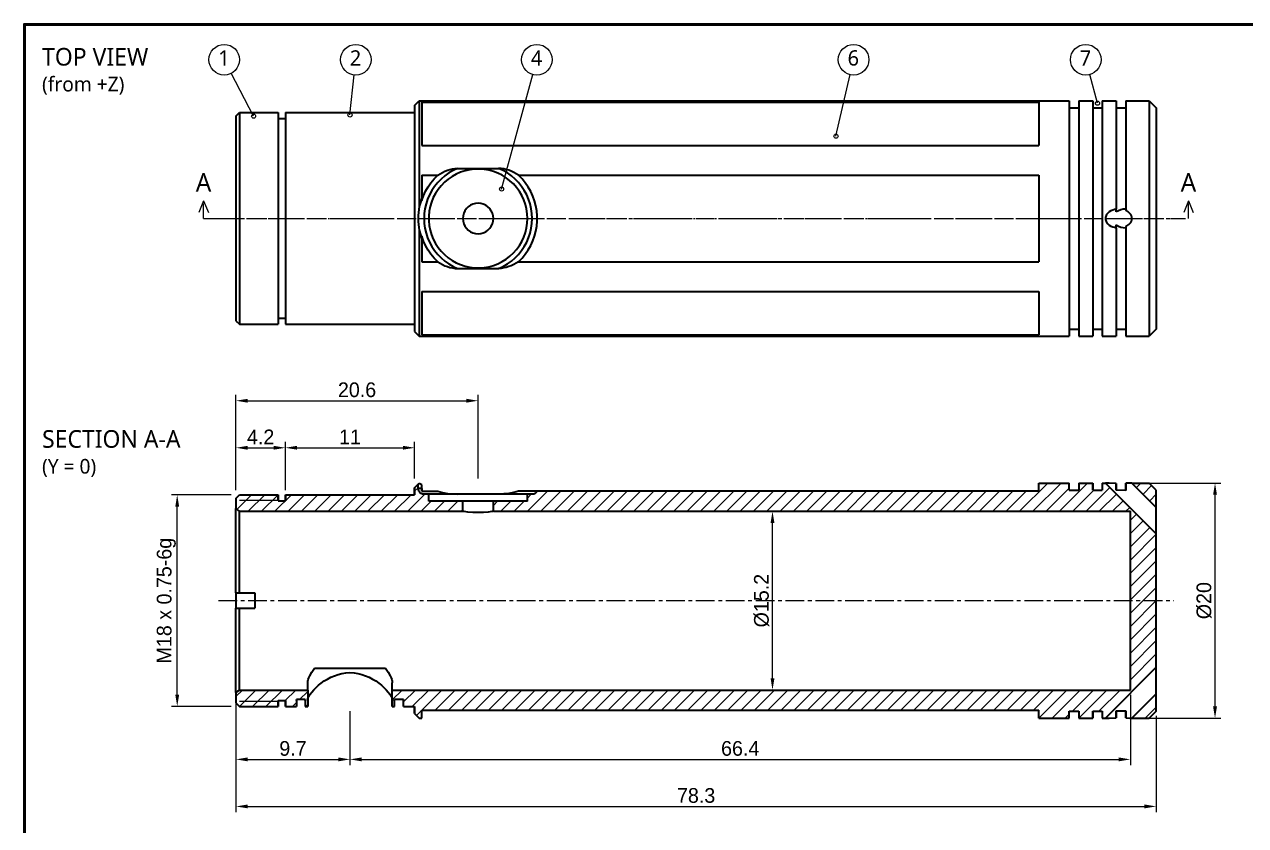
# Model space of a CAD drawing. Header units: millimetres. Extents: x 0 to 420, y 0 to 297.
# Drawn here: x 10 to 217.8, y 150.7 to 287 of the extents above; entities that cross this region are included whole.
import ezdxf

# ---------------------------------------------------------------- set-up
doc = ezdxf.new("R2010")
doc.units = ezdxf.units.MM
doc.linetypes.add('CENTER', pattern=[5.08, 3.175, -0.635, 0.635, -0.635])
doc.linetypes.add('DASHDOT', pattern=[3.556, 2.54, -0.508, 0, -0.508])
for name, color, linetype, lineweight in [('BORDER', 7, 'Continuous', 50), ('CENTER', 1, 'CENTER', 13), ('CUTLINE', 1, 'DASHDOT', 25), ('DIM', 5, 'Continuous', 13), ('HATCH', 8, 'Continuous', 9), ('TEXT', 7, 'Continuous', 18), ('VISIBLE', 7, 'Continuous', 35)]:
    doc.layers.add(name, color=color, linetype=linetype, lineweight=lineweight)
doc.styles.add('OpenSans', font='OpenSans-Regular.ttf')
doc.dimstyles.new('FK', dxfattribs={"dimtxt": 2.5, "dimasz": 2, "dimexe": 1, "dimexo": 0.8, "dimgap": 0.6, "dimtad": 1, "dimdec": 3, "dimlfac": 0.5, "dimdsep": 46, "dimcen": 2.5, "dimclrd": 5, "dimclre": 5, "dimclrt": 7, "dimazin": 3, "dimtfac": 1, "dimtmove": 0, "dimatfit": 3})

msp = doc.modelspace()

# ---------------------------------------------------------------- linework, layer by layer
at = {"layer": 'BORDER'}
msp.add_lwpolyline([(10, 10), (410, 10), (410, 287), (10, 287)], close=True, dxfattribs=at)
at = {"layer": 'CENTER'}
for p, q in [((43, 254), (205.6, 254)), ((43, 189), (205.6, 189))]:
    msp.add_line(p, q, dxfattribs=at)
at = {"layer": 'CUTLINE'}
for p, q in [((40.5, 257), (39.7, 255)), ((40.5, 254), (40.5, 257)), ((40.5, 257), (41.3, 255)), ((208.1, 257), (207.3, 255)), ((208.1, 254), (208.1, 257)), ((208.1, 257), (208.9, 255)), ((40.5, 254), (208.1, 254))]:
    msp.add_line(p, q, dxfattribs=at)
at = {"layer": 'DIM'}
for p, q in [((49, 271.4), (45.201, 278.694)), ((91.2, 259), (96.5159, 278.4916)), ((148.1, 268), (150.5154, 278.4666)), ((192.6, 273.6), (191.2784, 278.4901)), ((65.4, 271.6), (66.125, 278.4146))]:
    msp.add_line(p, q, dxfattribs=at)
for centre, radius in [((44, 281), 2.6), ((66.4, 281), 2.6), ((97.2, 281), 2.6), ((151.1, 281), 2.6), ((190.6, 281), 2.6), ((192.6, 273.6), 0.35), ((49, 271.4), 0.35), ((65.4, 271.6), 0.35), ((148.1, 268), 0.35), ((91.2, 259), 0.35)]:
    msp.add_circle(centre, radius, dxfattribs=at)
at = {"layer": 'HATCH'}
for p, q in [((76.4, 207.6138), (77, 208.2138)), ((179.3351, 204.2), (184.1351, 209)), ((181.5978, 204.2), (186.3978, 209)), ((183.8605, 204.2), (187.8, 208.1395)), ((186.1233, 204.2), (190.9233, 209)), ((190.6488, 204.2), (194.693, 208.2442)), ((199.2185, 208.2442), (199.9743, 209)), ((200.3499, 207.1129), (201.8185, 208.5815)), ((46.1619, 204.5286), (48.6333, 207)), ((46.6, 206.0799), (53.2, 206.0799)), ((48.096, 204.2), (50.896, 207)), ((50.3588, 204.2), (53.1588, 207)), ((52.6215, 204.2), (55.4215, 207)), ((54.8843, 204.2), (57.6843, 207)), ((57.147, 204.2), (59.947, 207)), ((59.4098, 204.2), (62.2098, 207)), ((61.6725, 204.2), (64.4725, 207)), ((63.9352, 204.2), (66.7352, 207)), ((66.198, 204.2), (68.998, 207)), ((68.4607, 204.2), (71.2607, 207)), ((70.7235, 204.2), (73.5235, 207)), ((72.9862, 204.2), (75.7862, 207)), ((75.2489, 204.2), (78.1489, 207.1)), ((77.5117, 204.2), (79.2117, 205.9)), ((79.7744, 204.2), (81.4744, 205.9)), ((82.0372, 204.2), (83.7372, 205.9)), ((89.8, 205.1746), (90.5254, 205.9)), ((91.0881, 204.2), (92.7881, 205.9)), ((93.3509, 204.2), (95.0509, 205.9)), ((95.6, 206.4491), (96.2509, 207.1)), ((95.6136, 204.2), (99.0136, 207.6)), ((97.8764, 204.2), (101.2764, 207.6)), ((100.1391, 204.2), (103.5391, 207.6)), ((102.4018, 204.2), (105.8018, 207.6)), ((104.6646, 204.2), (108.0646, 207.6)), ((106.9273, 204.2), (110.3273, 207.6)), ((109.1901, 204.2), (112.5901, 207.6)), ((111.4528, 204.2), (114.8528, 207.6)), ((113.7156, 204.2), (117.1156, 207.6)), ((115.9783, 204.2), (119.3783, 207.6)), ((118.241, 204.2), (121.641, 207.6)), ((120.5038, 204.2), (123.9038, 207.6)), ((122.7665, 204.2), (126.1665, 207.6)), ((125.0293, 204.2), (128.4293, 207.6)), ((127.292, 204.2), (130.692, 207.6)), ((129.5547, 204.2), (132.9547, 207.6)), ((131.8175, 204.2), (135.2175, 207.6)), ((134.0802, 204.2), (137.4802, 207.6)), ((136.343, 204.2), (139.743, 207.6)), ((138.6057, 204.2), (142.0057, 207.6)), ((140.8685, 204.2), (144.2685, 207.6)), ((143.1312, 204.2), (146.5312, 207.6)), ((145.3939, 204.2), (148.7939, 207.6)), ((147.6567, 204.2), (151.0567, 207.6)), ((149.9194, 204.2), (153.3194, 207.6)), ((152.1822, 204.2), (155.5822, 207.6)), ((154.4449, 204.2), (157.8449, 207.6)), ((156.7076, 204.2), (160.1076, 207.6)), ((158.9704, 204.2), (162.3704, 207.6)), ((161.2331, 204.2), (164.6331, 207.6)), ((163.4959, 204.2), (166.8959, 207.6)), ((165.7586, 204.2), (169.1586, 207.6)), ((168.0214, 204.2), (171.4214, 207.6)), ((170.2841, 204.2), (173.6841, 207.6)), ((172.5468, 204.2), (175.9468, 207.6)), ((174.8096, 204.2), (178.2096, 207.6)), ((177.0723, 204.2), (180.4723, 207.6)), ((188.386, 204.2), (191.986, 207.8)), ((192.9115, 204.2), (195.8244, 207.1129)), ((195.1743, 204.2), (196.9558, 205.9815)), ((201.4812, 205.9815), (202.6, 207.1003)), ((84.2999, 204.2), (84.6, 204.5001)), ((197.437, 204.2), (198.0871, 204.8501)), ((198.2, 202.7003), (199.2185, 203.7188)), ((198.2, 200.4375), (200.3499, 202.5874)), ((198.2, 198.1748), (201.4812, 201.456)), ((198.2, 195.912), (202.6, 200.312)), ((198.2, 193.6493), (202.6, 198.0493)), ((198.2, 191.3866), (202.6, 195.7866)), ((198.2, 189.1238), (202.6, 193.5238)), ((198.2, 186.8611), (202.6, 191.2611)), ((198.2, 184.5983), (202.6, 188.9983)), ((198.2, 182.3356), (202.6, 186.7356)), ((198.2, 180.0728), (202.6, 184.4728)), ((198.2, 177.8101), (202.6, 182.2101)), ((198.2, 175.5474), (202.6, 179.9474)), ((193.9154, 169), (202.6, 177.6846)), ((46, 172.6883), (47.1117, 173.8)), ((46.5872, 171.0128), (49.3744, 173.8)), ((48.8372, 171), (51.6372, 173.8)), ((51.0999, 171), (53.8999, 173.8)), ((54.3828, 172.0201), (56.1627, 173.8)), ((56.8254, 172.2), (58.2, 173.5746)), ((72.6, 172.1354), (74.2646, 173.8)), ((74.5, 171.7727), (76.5273, 173.8)), ((75.9901, 171), (78.7901, 173.8)), ((77.6528, 170.4), (81.0528, 173.8)), ((79.9156, 170.4), (83.3156, 173.8)), ((82.1783, 170.4), (85.5783, 173.8)), ((84.441, 170.4), (87.841, 173.8)), ((86.7038, 170.4), (90.1038, 173.8)), ((88.9665, 170.4), (92.3665, 173.8)), ((91.2293, 170.4), (94.6293, 173.8)), ((93.492, 170.4), (96.892, 173.8)), ((95.7547, 170.4), (99.1547, 173.8)), ((98.0175, 170.4), (101.4175, 173.8)), ((100.2802, 170.4), (103.6802, 173.8)), ((102.543, 170.4), (105.943, 173.8)), ((104.8057, 170.4), (108.2057, 173.8)), ((107.0685, 170.4), (110.4685, 173.8)), ((109.3312, 170.4), (112.7312, 173.8)), ((111.5939, 170.4), (114.9939, 173.8)), ((113.8567, 170.4), (117.2567, 173.8)), ((116.1194, 170.4), (119.5194, 173.8)), ((118.3822, 170.4), (121.7822, 173.8)), ((120.6449, 170.4), (124.0449, 173.8)), ((122.9076, 170.4), (126.3076, 173.8)), ((125.1704, 170.4), (128.5704, 173.8)), ((127.4331, 170.4), (130.8331, 173.8)), ((129.6959, 170.4), (133.0959, 173.8)), ((131.9586, 170.4), (135.3586, 173.8)), ((134.2214, 170.4), (137.6214, 173.8)), ((136.4841, 170.4), (139.8841, 173.8)), ((138.7468, 170.4), (142.1468, 173.8)), ((141.0096, 170.4), (144.4096, 173.8)), ((143.2723, 170.4), (146.6723, 173.8)), ((145.5351, 170.4), (148.9351, 173.8)), ((147.7978, 170.4), (151.1978, 173.8)), ((150.0605, 170.4), (153.4605, 173.8)), ((152.3233, 170.4), (155.7233, 173.8)), ((154.586, 170.4), (157.986, 173.8)), ((156.8488, 170.4), (160.2488, 173.8)), ((159.1115, 170.4), (162.5115, 173.8)), ((161.3743, 170.4), (164.7743, 173.8)), ((163.637, 170.4), (167.037, 173.8)), ((165.8997, 170.4), (169.2997, 173.8)), ((168.1625, 170.4), (171.5625, 173.8)), ((170.4252, 170.4), (173.8252, 173.8)), ((172.688, 170.4), (176.088, 173.8)), ((174.9507, 170.4), (178.3507, 173.8)), ((177.2134, 170.4), (180.6134, 173.8)), ((179.4762, 170.4), (182.8762, 173.8)), ((181.7389, 170.4), (185.1389, 173.8)), ((182.6017, 169), (187.4017, 173.8)), ((184.8644, 169), (189.6644, 173.8)), ((188.3272, 170.2), (191.9272, 173.8)), ((189.4, 169.0101), (194.1899, 173.8)), ((192.8526, 170.2), (196.4526, 173.8)), ((46.6, 171.9201), (53.2, 171.9201)), ((55.6254, 171), (56.3, 171.6746)), ((57.8881, 171), (58.2, 171.3119)), ((200.7036, 169), (202.6, 170.8964)), ((76.7264, 169.4736), (77.6, 170.3472)), ((187.1272, 169), (187.8, 169.6728)), ((191.6526, 169), (191.8, 169.1474))]:
    msp.add_line(p, q, dxfattribs=at)
at = {"layer": 'VISIBLE'}
for points in [[(76.4, 273.2), (77.2, 274)], [(76.4, 273.2), (76.4, 272.7186), (76.4, 271.2986), (76.4, 269.0112), (76.4, 265.971), (76.4, 262.3306), (76.4, 258.2724), (76.4, 254), (76.4, 249.7276), (76.4, 245.6694), (76.4, 242.029), (76.4, 238.9888), (76.4, 236.7014), (76.4, 235.2814), (76.4, 234.8)], [(77.2, 274), (77.2, 273.8898), (77.2, 273.5605), (77.2, 273.0158), (77.2, 272.2615), (77.2, 271.306), (77.2, 270.1599), (77.2, 268.8358), (77.2, 267.3482), (77.2, 265.7135), (77.2, 263.9498), (77.2, 262.0765), (77.2, 260.1143), (77.2, 258.0846), (77.2, 256.01)], [(77.2, 274), (187.8, 274)], [(77.6, 273.7837), (77.6, 273.5974), (77.6, 273.3545), (77.6, 273.0557), (77.6, 272.7017), (77.6, 272.2938), (77.6, 271.8329), (77.6, 271.3205), (77.6, 270.758), (77.6, 270.1471), (77.6, 269.4896), (77.6, 268.7872), (77.6, 268.0421), (77.6, 267.2565), (77.6, 266.4325)], [(77.6, 273.7837), (182.6, 273.7837)], [(182.6, 273.7837), (182.6, 273.5974), (182.6, 273.3545), (182.6, 273.0557), (182.6, 272.7017), (182.6, 272.2938), (182.6, 271.8329), (182.6, 271.3205), (182.6, 270.758), (182.6, 270.1471), (182.6, 269.4896), (182.6, 268.7872), (182.6, 268.0421), (182.6, 267.2565), (182.6, 266.4325)], [(187.8, 274), (187.8, 273.4986), (187.8, 272.0194), (187.8, 269.6366), (187.8, 266.4698), (187.8, 262.6777), (187.8, 258.4504), (187.8, 254), (187.8, 249.5496), (187.8, 245.3223), (187.8, 241.5302), (187.8, 238.3634), (187.8, 235.9806), (187.8, 234.5014), (187.8, 234)], [(187.8, 272.8), (189.4, 272.8)], [(189.4, 274), (189.4, 273.4986), (189.4, 272.0194), (189.4, 269.6366), (189.4, 266.4698), (189.4, 262.6777), (189.4, 258.4504), (189.4, 254), (189.4, 249.5496), (189.4, 245.3223), (189.4, 241.5302), (189.4, 238.3634), (189.4, 235.9806), (189.4, 234.5014), (189.4, 234)], [(189.4, 274), (191.8, 274)], [(191.8, 274), (191.8, 273.4986), (191.8, 272.0194), (191.8, 269.6366), (191.8, 266.4698), (191.8, 262.6777), (191.8, 258.4504), (191.8, 254), (191.8, 249.5496), (191.8, 245.3223), (191.8, 241.5302), (191.8, 238.3634), (191.8, 235.9806), (191.8, 234.5014), (191.8, 234)], [(191.8, 272.8), (193.4, 272.8)], [(193.4, 274), (193.4, 273.4986), (193.4, 272.0194), (193.4, 269.6366), (193.4, 266.4698), (193.4, 262.6777), (193.4, 258.4504), (193.4, 254), (193.4, 249.5496), (193.4, 245.3223), (193.4, 241.5302), (193.4, 238.3634), (193.4, 235.9806), (193.4, 234.5014), (193.4, 234)], [(193.4, 274), (195.8, 274)], [(195.8, 274), (195.8, 273.8865), (195.8, 273.5472), (195.8, 272.986), (195.8, 272.2092), (195.8, 271.2257), (195.8, 270.0467), (195.8, 268.6855), (195.8, 267.1576), (195.8, 265.4803), (195.8, 263.6726), (195.8, 261.7552), (195.8, 259.7497), (195.8, 257.6789), (195.8, 255.5664)], [(195.8, 272.8), (197.4, 272.8)], [(197.4, 274), (197.4, 273.885), (197.4, 273.5414), (197.4, 272.9731), (197.4, 272.1867), (197.4, 271.1912), (197.4, 269.998), (197.4, 268.6208), (197.4, 267.0756), (197.4, 265.38), (197.4, 263.5536), (197.4, 261.6173), (197.4, 259.5935), (197.4, 257.5053), (197.4, 255.3769)], [(197.4, 274), (201.4, 274)], [(201.4, 274), (201.4, 273.4986), (201.4, 272.0194), (201.4, 269.6366), (201.4, 266.4698), (201.4, 262.6777), (201.4, 258.4504), (201.4, 254), (201.4, 249.5496), (201.4, 245.3223), (201.4, 241.5302), (201.4, 238.3634), (201.4, 235.9806), (201.4, 234.5014), (201.4, 234)], [(201.4, 274), (202.6, 272.8)], [(202.6, 272.8), (202.6, 272.3286), (202.6, 270.9382), (202.6, 268.6984), (202.6, 265.7216), (202.6, 262.157), (202.6, 258.1834), (202.6, 254), (202.6, 249.8166), (202.6, 245.843), (202.6, 242.2784), (202.6, 239.3016), (202.6, 237.0618), (202.6, 235.6714), (202.6, 235.2)], [(46, 271.4), (46.6, 272)], [(46, 271.4), (46, 270.9637), (46, 269.6769), (46, 267.6039), (46, 264.8487), (46, 261.5496), (46, 257.8719), (46, 254), (46, 250.1281), (46, 246.4504), (46, 243.1513), (46, 240.3961), (46, 238.3231), (46, 237.0363), (46, 236.6)], [(46.6, 272), (46.6, 271.5487), (46.6, 270.2174), (46.6, 268.073), (46.6, 265.2228), (46.6, 261.8099), (46.6, 258.0054), (46.6, 254), (46.6, 249.9946), (46.6, 246.1901), (46.6, 242.7772), (46.6, 239.927), (46.6, 237.7826), (46.6, 236.4513), (46.6, 236)], [(46.6, 272), (53.2, 272)], [(53.2, 272), (53.2, 271.5487), (53.2, 270.2174), (53.2, 268.073), (53.2, 265.2228), (53.2, 261.8099), (53.2, 258.0054), (53.2, 254), (53.2, 249.9946), (53.2, 246.1901), (53.2, 242.7772), (53.2, 239.927), (53.2, 237.7826), (53.2, 236.4513), (53.2, 236)], [(53.2, 270.9799), (54.4, 270.9799)], [(54.4, 272), (54.4, 271.5487), (54.4, 270.2174), (54.4, 268.073), (54.4, 265.2228), (54.4, 261.8099), (54.4, 258.0054), (54.4, 254), (54.4, 249.9946), (54.4, 246.1901), (54.4, 242.7772), (54.4, 239.927), (54.4, 237.7826), (54.4, 236.4513), (54.4, 236)], [(54.4, 272), (76.4, 272)], [(77.6, 266.4325), (182.6, 266.4325)], [(83.7, 262.5082), (82.9429, 262.1558), (82.2208, 261.7361), (81.5397, 261.2527), (80.9054, 260.7095), (80.3228, 260.111), (79.797, 259.4622), (79.3322, 258.7683), (78.9322, 258.0352), (78.6003, 257.2688), (78.3393, 256.4755), (78.1513, 255.6617), (78.0379, 254.8343), (78, 254), (78.0379, 253.1657), (78.1513, 252.3383), (78.3393, 251.5245), (78.6003, 250.7312), (78.9322, 249.9648), (79.3322, 249.2317), (79.797, 248.5378), (80.3228, 247.889), (80.9054, 247.2905), (81.5397, 246.7473), (82.2208, 246.2639), (82.9429, 245.8442), (83.7, 245.4918)], [(95.6, 254), (95.5608, 254.8107), (95.4435, 255.6139), (95.2493, 256.4019), (94.9799, 257.1676), (94.6378, 257.9037), (94.2263, 258.6033), (93.7493, 259.26), (93.211, 259.8675), (92.6167, 260.4203), (91.9717, 260.9131), (91.2823, 261.3413), (90.5547, 261.7011), (89.7957, 261.9889), (89.0126, 262.2021), (88.2125, 262.3388), (87.403, 262.3975), (86.5915, 262.3779), (85.7858, 262.2801), (84.9933, 262.105), (84.2213, 261.8541), (83.4772, 261.53), (82.7678, 261.1355), (82.0998, 260.6745), (81.4795, 260.1511), (80.9125, 259.5702), (80.4043, 258.9374), (79.9595, 258.2585), (79.5823, 257.5398), (79.2762, 256.788), (79.0441, 256.0103), (78.8881, 255.2137), (78.8098, 254.4058), (78.8098, 253.5942), (78.8881, 252.7863), (79.0441, 251.9897), (79.2762, 251.212), (79.5823, 250.4602), (79.9595, 249.7415), (80.4043, 249.0626), (80.9125, 248.4298), (81.4795, 247.8489), (82.0998, 247.3255), (82.7678, 246.8645), (83.4772, 246.47), (84.2213, 246.1459), (84.9933, 245.895), (85.7858, 245.7199), (86.5915, 245.6221), (87.403, 245.6025), (88.2125, 245.6612), (89.0126, 245.7979), (89.7957, 246.0111), (90.5547, 246.2989), (91.2823, 246.6587), (91.9717, 247.0869), (92.6167, 247.5797), (93.211, 248.1325), (93.7493, 248.74), (94.2263, 249.3967), (94.6378, 250.0963), (94.9799, 250.8324), (95.2493, 251.5981), (95.4435, 252.3861), (95.5608, 253.1893), (95.6, 254)], [(80.3236, 261.3512), (80.7197, 261.6113), (81.1279, 261.8375), (81.5461, 262.0311), (81.9719, 262.1926), (82.4031, 262.3226), (82.8375, 262.4204), (83.2717, 262.4843), (83.7, 262.5082)], [(83.7, 262.5082), (90.7, 262.5082)], [(90.7, 245.4918), (91.4571, 245.8442), (92.1792, 246.2639), (92.8603, 246.7473), (93.4946, 247.2905), (94.0772, 247.889), (94.603, 248.5378), (95.0678, 249.2317), (95.4678, 249.9648), (95.7997, 250.7312), (96.0607, 251.5245), (96.2487, 252.3383), (96.3621, 253.1657), (96.4, 254), (96.3621, 254.8343), (96.2487, 255.6617), (96.0607, 256.4755), (95.7997, 257.2688), (95.4678, 258.0352), (95.0678, 258.7683), (94.603, 259.4622), (94.0772, 260.111), (93.4946, 260.7095), (92.8603, 261.2527), (92.1792, 261.7361), (91.4571, 262.1558), (90.7, 262.5082)], [(94.0764, 261.3512), (93.6803, 261.6113), (93.2721, 261.8375), (92.8539, 262.0311), (92.4281, 262.1926), (91.9969, 262.3226), (91.5625, 262.4204), (91.1283, 262.4843), (90.7, 262.5082)], [(77.6, 261.3512), (80.3236, 261.3512)], [(77.6, 261.3512), (77.6, 261.0805), (77.6, 260.8083), (77.6, 260.5347), (77.6, 260.2596), (77.6, 259.9833), (77.6, 259.7057), (77.6, 259.4269), (77.6, 259.147), (77.6, 258.866), (77.6, 258.584), (77.6, 258.301), (77.6, 258.017), (77.6, 257.7323), (77.6, 257.4467)], [(77.6, 257.0274), (77.8938, 257.8365), (78.2556, 258.6176), (78.6829, 259.365), (79.1724, 260.0731), (79.7206, 260.7368), (80.3236, 261.3512)], [(94.0764, 246.6488), (94.6837, 247.268), (95.2354, 247.9372), (95.7274, 248.6513), (96.1562, 249.4052), (96.5184, 250.1932), (96.8115, 251.0094), (97.0333, 251.8479), (97.182, 252.7023), (97.2567, 253.5664), (97.2567, 254.4336), (97.182, 255.2977), (97.0333, 256.1521), (96.8115, 256.9906), (96.5184, 257.8068), (96.1562, 258.5948), (95.7274, 259.3487), (95.2354, 260.0628), (94.6837, 260.732), (94.0764, 261.3512)], [(94.0764, 261.3512), (182.6, 261.3512)], [(182.6, 261.3512), (182.6, 260.3409), (182.6, 259.3124), (182.6, 258.2684), (182.6, 257.2122), (182.6, 256.1466), (182.6, 255.0749), (182.6, 254), (182.6, 252.9251), (182.6, 251.8534), (182.6, 250.7878), (182.6, 249.7316), (182.6, 248.6876), (182.6, 247.6591), (182.6, 246.6488)], [(77.2, 256.01), (77.1141, 255.5214), (77.0512, 255.0212), (77.0129, 254.5127), (77, 254), (77.0129, 253.4872), (77.0513, 252.9788), (77.1141, 252.4786), (77.2, 251.99)], [(77.6, 257.4467), (77.3763, 256.745), (77.2, 256.01)], [(77.6, 257.4467), (77.3737, 256.7357), (77.2, 256.01)], [(77.6, 257.4467), (77.6, 257.4176), (77.6, 257.333), (77.6, 257.2), (77.6, 257.0274)], [(89.8, 254), (89.7605, 254.4515), (89.6432, 254.8893), (89.4517, 255.3), (89.1917, 255.6712), (88.8712, 255.9917), (88.5, 256.2517), (88.0893, 256.4432), (87.6515, 256.5605), (87.2, 256.6), (86.7485, 256.5605), (86.3107, 256.4432), (85.9, 256.2517), (85.5288, 255.9917), (85.2083, 255.6712), (84.9483, 255.3), (84.7568, 254.8893), (84.6395, 254.4515), (84.6, 254), (84.6395, 253.5485), (84.7568, 253.1107), (84.9483, 252.7), (85.2083, 252.3288), (85.5288, 252.0083), (85.9, 251.7483), (86.3107, 251.5568), (86.7485, 251.4395), (87.2, 251.4), (87.6515, 251.4395), (88.0893, 251.5568), (88.5, 251.7483), (88.8712, 252.0083), (89.1917, 252.3288), (89.4517, 252.7), (89.6432, 253.1107), (89.7605, 253.5485), (89.8, 254)], [(197.4, 255.5993), (196.9816, 255.5631), (196.5712, 255.4721), (196.1732, 255.3226), (195.8, 255.1078)], [(89.7949, 254.163), (89.7948, 254.1637)], [(195.8, 255.5664), (195.4895, 255.5052), (195.1866, 255.4123), (194.8926, 255.2847), (194.6131, 255.1184), (194.3587, 254.9091), (194.1447, 254.6526), (194.0594, 254.5051), (193.9934, 254.345), (193.9516, 254.1749), (193.9373, 253.9992), (193.9518, 253.8235), (193.994, 253.6534), (194.0601, 253.4934), (194.1458, 253.3458), (194.3606, 253.089), (194.6148, 252.8805), (194.8926, 252.7153), (195.1852, 252.5882), (195.4892, 252.4948), (195.8, 252.4336)], [(195.8, 255.1078), (195.8, 255.1406), (195.8, 255.1733), (195.8, 255.2061), (195.8, 255.2389), (195.8, 255.2717), (195.8, 255.3044), (195.8, 255.3372), (195.8, 255.3699), (195.8, 255.4027), (195.8, 255.4354), (195.8, 255.4682), (195.8, 255.5009), (195.8, 255.5336), (195.8, 255.5664)], [(195.8, 255.1078), (195.8, 255.1563), (195.8, 255.2027), (195.8, 255.2468), (195.8, 255.2887), (195.8, 255.3282), (195.8, 255.3652), (195.8, 255.3997), (195.8, 255.4317), (195.8, 255.461), (195.8, 255.4876), (195.8, 255.5115), (195.8, 255.5327), (195.8, 255.5509), (195.8, 255.5664)], [(198.4627, 254), (198.4383, 254.2414), (198.368, 254.4711), (198.2595, 254.6804), (198.1215, 254.8659), (197.9615, 255.027), (197.7852, 255.1648), (197.597, 255.2809), (197.4, 255.3769)], [(197.4, 252.6231), (197.5966, 252.7189), (197.7845, 252.8347), (197.9605, 252.9722), (198.1204, 253.1328), (198.2585, 253.318), (198.3677, 253.5282), (198.4382, 253.758), (198.4627, 254)], [(77.2, 251.99), (77.3763, 251.255), (77.6, 250.5533)], [(77.2, 251.99), (77.2, 249.9154), (77.2, 247.8857), (77.2, 245.9235), (77.2, 244.0502), (77.2, 242.2865), (77.2, 240.6518), (77.2, 239.1642), (77.2, 237.8401), (77.2, 236.694), (77.2, 235.7385), (77.2, 234.9842), (77.2, 234.4395), (77.2, 234.1102), (77.2, 234)], [(77.2, 251.99), (77.3737, 251.2643), (77.6, 250.5533)], [(195.8, 252.4336), (195.8, 252.4491), (195.8, 252.4673), (195.8, 252.4885), (195.8, 252.5124), (195.8, 252.539), (195.8, 252.5683), (195.8, 252.6003), (195.8, 252.6348), (195.8, 252.6718), (195.8, 252.7113), (195.8, 252.7532), (195.8, 252.7973), (195.8, 252.8437), (195.8, 252.8922)], [(195.8, 252.8922), (196.1732, 252.6774), (196.5712, 252.5279), (196.9817, 252.4369), (197.4, 252.4007)], [(195.8, 252.4336), (195.8, 252.4664), (195.8, 252.4991), (195.8, 252.5318), (195.8, 252.5646), (195.8, 252.5973), (195.8, 252.6301), (195.8, 252.6628), (195.8, 252.6956), (195.8, 252.7283), (195.8, 252.7611), (195.8, 252.7939), (195.8, 252.8266), (195.8, 252.8594), (195.8, 252.8922)], [(195.8, 252.4336), (195.8, 250.3211), (195.8, 248.2503), (195.8, 246.2448), (195.8, 244.3274), (195.8, 242.5197), (195.8, 240.8424), (195.8, 239.3145), (195.8, 237.9533), (195.8, 236.7743), (195.8, 235.7908), (195.8, 235.014), (195.8, 234.4528), (195.8, 234.1135), (195.8, 234)], [(197.4, 252.6231), (197.4, 250.4947), (197.4, 248.4065), (197.4, 246.3827), (197.4, 244.4464), (197.4, 242.62), (197.4, 240.9244), (197.4, 239.3792), (197.4, 238.002), (197.4, 236.8088), (197.4, 235.8133), (197.4, 235.0269), (197.4, 234.4586), (197.4, 234.115), (197.4, 234)], [(80.3236, 246.6488), (79.7206, 247.2632), (79.1724, 247.9269), (78.6829, 248.635), (78.2556, 249.3824), (77.8938, 250.1635), (77.6, 250.9726)], [(77.6, 250.9726), (77.6, 250.8), (77.6, 250.667), (77.6, 250.5824), (77.6, 250.5533)], [(77.6, 250.5533), (77.6, 250.2677), (77.6, 249.983), (77.6, 249.699), (77.6, 249.416), (77.6, 249.134), (77.6, 248.853), (77.6, 248.5731), (77.6, 248.2943), (77.6, 248.0167), (77.6, 247.7404), (77.6, 247.4653), (77.6, 247.1917), (77.6, 246.9195), (77.6, 246.6488)], [(77.6, 246.6488), (80.3236, 246.6488)], [(80.3236, 246.6488), (80.7197, 246.3887), (81.1279, 246.1625), (81.5461, 245.9689), (81.9719, 245.8074), (82.4031, 245.6774), (82.8375, 245.5796), (83.2717, 245.5157), (83.7, 245.4918)], [(83.7, 245.4918), (90.7, 245.4918)], [(94.0764, 246.6488), (93.6803, 246.3887), (93.2721, 246.1625), (92.8539, 245.9689), (92.4281, 245.8074), (91.9969, 245.6774), (91.5625, 245.5796), (91.1283, 245.5157), (90.7, 245.4918)], [(94.0764, 246.6488), (182.6, 246.6488)], [(77.6, 241.5675), (77.6, 240.7435), (77.6, 239.9579), (77.6, 239.2128), (77.6, 238.5104), (77.6, 237.8529), (77.6, 237.242), (77.6, 236.6795), (77.6, 236.1671), (77.6, 235.7062), (77.6, 235.2983), (77.6, 234.9443), (77.6, 234.6455), (77.6, 234.4026), (77.6, 234.2163)], [(77.6, 241.5675), (182.6, 241.5675)], [(182.6, 241.5675), (182.6, 240.7435), (182.6, 239.9579), (182.6, 239.2128), (182.6, 238.5104), (182.6, 237.8529), (182.6, 237.242), (182.6, 236.6795), (182.6, 236.1671), (182.6, 235.7062), (182.6, 235.2983), (182.6, 234.9443), (182.6, 234.6455), (182.6, 234.4026), (182.6, 234.2163)], [(53.2, 237.0201), (54.4, 237.0201)], [(46, 236.6), (46.6, 236)], [(46.6, 236), (53.2, 236)], [(54.4, 236), (76.4, 236)], [(187.8, 235.2), (189.4, 235.2)], [(191.8, 235.2), (193.4, 235.2)], [(195.8, 235.2), (197.4, 235.2)], [(202.6, 235.2), (201.4, 234)], [(76.4, 234.8), (77.2, 234)], [(77.2, 234), (187.8, 234)], [(77.6, 234.2163), (182.6, 234.2163)], [(189.4, 234), (191.8, 234)], [(193.4, 234), (195.8, 234)], [(197.4, 234), (201.4, 234)], [(76.4, 208.2), (77, 208.8)], [(76.4, 208.2), (76.4, 207)], [(76.4, 207), (76.4, 207.1638), (76.4, 207.3159), (76.4, 207.4562), (76.4, 207.5846), (76.4, 207.701), (76.4, 207.8054), (76.4, 207.8976), (76.4, 207.9777), (76.4, 208.0455), (76.4, 208.1011), (76.4, 208.1443), (76.4, 208.1753), (76.4, 208.1938), (76.4, 208.2)], [(77.2, 208.8987), (77.0512, 208.825), (77.0129, 208.8063), (77, 208.8)], [(77, 208.1), (77, 208.8)], [(78, 207.1), (77.7412, 207.1341), (77.5, 207.234), (77.2929, 207.3929), (77.134, 207.6), (77.0341, 207.8412), (77, 208.1)], [(77.6, 208.1), (77.5181, 208.1), (77.442, 208.1), (77.3718, 208.1), (77.3076, 208.1), (77.2494, 208.1), (77.1972, 208.1), (77.1511, 208.1), (77.1111, 208.1), (77.0772, 208.1), (77.0494, 208.1), (77.0278, 208.1), (77.0124, 208.1), (77.0031, 208.1), (77, 208.1)], [(77.6, 208.7008), (77.2, 208.8987)], [(77.6, 208.1), (77.6, 208.7008)], [(77.6, 207.6), (77.6, 207.6392), (77.6, 207.6779), (77.6, 207.7161), (77.6, 207.7537), (77.6, 207.7908), (77.6, 207.8274), (77.6, 207.8633), (77.6, 207.8988), (77.6, 207.9337), (77.6, 207.9681), (77.6, 208.0019), (77.6, 208.0351), (77.6, 208.0678), (77.6, 208.1)], [(77.6, 208.1), (77.6, 207.8275), (77.6, 207.6)], [(182.6, 209), (187.8, 209)], [(182.6, 207.6), (182.6, 209)], [(187.8, 207.8), (187.8, 209)], [(187.8, 207.8), (187.8, 207.9639), (187.8, 208.116), (187.8, 208.2563), (187.8, 208.3847), (187.8, 208.5011), (187.8, 208.6055), (187.8, 208.6977), (187.8, 208.7778), (187.8, 208.8456), (187.8, 208.9011), (187.8, 208.9444), (187.8, 208.9753), (187.8, 208.9938), (187.8, 209)], [(189.4, 209), (191.8, 209)], [(189.4, 209), (189.4, 207.8)], [(189.4, 209), (189.4, 208.9938), (189.4, 208.9753), (189.4, 208.9444), (189.4, 208.9011), (189.4, 208.8456), (189.4, 208.7778), (189.4, 208.6977), (189.4, 208.6055), (189.4, 208.5011), (189.4, 208.3847), (189.4, 208.2563), (189.4, 208.116), (189.4, 207.9639), (189.4, 207.8)], [(191.8, 207.8), (191.8, 209)], [(191.8, 209), (191.8, 208.9938), (191.8, 208.9753), (191.8, 208.9444), (191.8, 208.9011), (191.8, 208.8456), (191.8, 208.7778), (191.8, 208.6977), (191.8, 208.6055), (191.8, 208.5011), (191.8, 208.3847), (191.8, 208.2563), (191.8, 208.116), (191.8, 207.9639), (191.8, 207.8)], [(193.4, 209), (193.9373, 209)], [(193.4, 209), (193.4, 207.8)], [(193.4, 209), (193.4, 208.9938), (193.4, 208.9753), (193.4, 208.9444), (193.4, 208.9011), (193.4, 208.8456), (193.4, 208.7778), (193.4, 208.6977), (193.4, 208.6055), (193.4, 208.5011), (193.4, 208.3847), (193.4, 208.2563), (193.4, 208.116), (193.4, 207.9639), (193.4, 207.8)], [(202.6, 200.3373), (193.9373, 209)], [(195.8, 208.9386), (194.6134, 208.9687), (194.145, 208.9893), (193.9937, 208.997), (193.9517, 208.9992), (193.9373, 209)], [(195.8, 207.7673), (195.8, 207.836), (195.8, 207.9076), (195.8, 207.9819), (195.8, 208.0589), (195.8, 208.1383), (195.8, 208.22), (195.8, 208.3039), (195.8, 208.3898), (195.8, 208.4776), (195.8, 208.567), (195.8, 208.658), (195.8, 208.7504), (195.8, 208.844), (195.8, 208.9386)], [(195.8, 208.9386), (195.8, 208.904), (195.8, 208.8618), (195.8, 208.812), (195.8, 208.7545), (195.8, 208.6895), (195.8, 208.6169), (195.8, 208.5367), (195.8, 208.449), (195.8, 208.3539), (195.8, 208.2513), (195.8, 208.1413), (195.8, 208.0239), (195.8, 207.8993), (195.8, 207.7673)], [(198.4627, 209), (198.4383, 208.9985), (198.368, 208.9944), (198.1215, 208.9812), (197.4, 208.9525)], [(197.4, 207.7319), (197.4, 207.8231), (197.4, 207.9143), (197.4, 208.0053), (197.4, 208.096), (197.4, 208.1862), (197.4, 208.2757), (197.4, 208.3645), (197.4, 208.4524), (197.4, 208.5392), (197.4, 208.6249), (197.4, 208.7091), (197.4, 208.7919), (197.4, 208.8731), (197.4, 208.9525)], [(197.4, 208.9525), (197.4, 208.9199), (197.4, 208.8787), (197.4, 208.829), (197.4, 208.7709), (197.4, 208.7044), (197.4, 208.6294), (197.4, 208.5461), (197.4, 208.4544), (197.4, 208.3545), (197.4, 208.2463), (197.4, 208.1298), (197.4, 208.0053), (197.4, 207.8726), (197.4, 207.7319)], [(202.6, 204.8627), (198.4627, 209)], [(198.4627, 209), (201.4, 209)], [(202.6, 207.8), (201.4, 209)], [(46, 206.4), (46.6, 207)], [(46, 206.4), (46, 204.65)], [(46.6, 207), (53.2, 207)], [(53.2, 205.9799), (53.2, 207)], [(53.2, 207), (53.2, 206.9947), (53.2, 206.979), (53.2, 206.9527), (53.2, 206.916), (53.2, 206.8688), (53.2, 206.8112), (53.2, 206.7431), (53.2, 206.6648), (53.2, 206.5761), (53.2, 206.4771), (53.2, 206.3679), (53.2, 206.2486), (53.2, 206.1193), (53.2, 205.9799)], [(53.2, 205.9799), (54.4, 205.9799)], [(54.4, 207), (76.4, 207)], [(54.4, 207), (54.4, 205.9799)], [(54.4, 205.9799), (54.4, 206.1193), (54.4, 206.2486), (54.4, 206.3679), (54.4, 206.4771), (54.4, 206.5761), (54.4, 206.6648), (54.4, 206.7431), (54.4, 206.8112), (54.4, 206.8688), (54.4, 206.916), (54.4, 206.9527), (54.4, 206.979), (54.4, 206.9947), (54.4, 207)], [(77.6, 207.6), (77.7174, 207.6), (77.8476, 207.6), (77.9903, 207.6), (78.1454, 207.6), (78.3127, 207.6), (78.4919, 207.6), (78.6829, 207.6), (78.8852, 207.6), (79.0988, 207.6), (79.3232, 207.6), (79.5582, 207.6), (79.8035, 207.6), (80.0588, 207.6), (80.3236, 207.6)], [(78.8, 207.1), (78, 207.1)], [(78.8, 205.9), (78.8, 207.1)], [(95.6, 207.1), (95.3894, 207.1), (94.7681, 207.1), (93.7674, 207.1), (92.4373, 207.1), (90.8446, 207.1), (89.0692, 207.1), (87.2, 207.1), (85.3308, 207.1), (83.5554, 207.1), (81.9627, 207.1), (80.6326, 207.1), (79.6319, 207.1), (79.0106, 207.1), (78.8, 207.1)], [(84.6, 205.9), (78.8, 205.9)], [(80.3236, 207.6), (81.1279, 207.4003), (81.9719, 207.245), (82.8375, 207.141), (83.7, 207.1)], [(84.6, 204.2), (84.6, 205.9)], [(89.8, 205.9), (89.7348, 205.9), (89.5425, 205.9), (89.2328, 205.9), (88.8211, 205.9), (88.3281, 205.9), (87.7786, 205.9), (87.2, 205.9), (86.6214, 205.9), (86.0719, 205.9), (85.5789, 205.9), (85.1672, 205.9), (84.8575, 205.9), (84.6652, 205.9), (84.6, 205.9)], [(95.6, 205.9), (89.8, 205.9)], [(89.8, 204.2), (89.8, 205.9)], [(94.0764, 207.6), (93.2721, 207.4003), (92.4281, 207.245), (91.5625, 207.141), (90.7, 207.1)], [(97.266, 207.6), (97.2488, 207.6), (97.1972, 207.6), (97.1115, 207.6), (96.9919, 207.6), (96.8387, 207.6), (96.6527, 207.6), (96.4343, 207.6), (96.1843, 207.6), (95.9036, 207.6), (95.5931, 207.6), (95.254, 207.6), (94.8873, 207.6), (94.4943, 207.6), (94.0764, 207.6)], [(96.4, 207.1), (95.6, 207.1)], [(95.6, 205.9), (95.6, 207.1)], [(97.266, 207.6), (97.1071, 207.3929), (96.9, 207.234), (96.6588, 207.1341), (96.4, 207.1)], [(182.6, 207.6), (97.266, 207.6)], [(187.8, 207.8), (189.4, 207.8)], [(191.8, 207.8), (193.4, 207.8)], [(197.4, 207.7319), (195.8, 207.7673)], [(202.6, 204.8627), (202.6, 207.8)], [(46, 190.3), (46, 191.9468), (46, 193.5603), (46, 195.1224), (46, 196.6154), (46, 198.0225), (46, 199.3278), (46, 200.5167), (46, 201.5756), (46, 202.4927), (46, 203.2575), (46, 203.8615), (46, 204.2979), (46, 204.5617), (46, 204.65)], [(46.6, 204.2), (46, 204.65)], [(46.6, 204.2), (84.6, 204.2)], [(46.6, 190.3), (46.6, 191.8962), (46.6, 193.4599), (46.6, 194.9734), (46.6, 196.4198), (46.6, 197.7828), (46.6, 199.047), (46.6, 200.1982), (46.6, 201.2236), (46.6, 202.1115), (46.6, 202.852), (46.6, 203.4367), (46.6, 203.8592), (46.6, 204.1146), (46.6, 204.2)], [(89.8, 204.2), (89.7834, 204.1972), (89.7349, 204.189), (89.5511, 204.1594), (88.9208, 204.0745), (88.1014, 204.0031), (87.2019, 203.976), (86.302, 204.0029), (85.4819, 204.0742), (84.8517, 204.159), (84.6651, 204.189), (84.6164, 204.1972), (84.6, 204.2)], [(89.8, 204.2), (198.2, 204.2)], [(198.2, 173.8), (198.2, 204.2)], [(202.6, 200.3373), (202.6, 200.394), (202.6, 200.5613), (202.6, 200.8309), (202.6, 201.1892), (202.6, 201.6182), (202.6, 202.0965), (202.6, 202.6), (202.6, 203.1035), (202.6, 203.5818), (202.6, 204.0108), (202.6, 204.3691), (202.6, 204.6387), (202.6, 204.806), (202.6, 204.8627)], [(202.6, 200.3373), (202.6, 200.7159), (202.6, 201.0869), (202.6, 201.4501), (202.6, 201.8051), (202.6, 202.1519), (202.6, 202.4901), (202.6, 202.8195), (202.6, 203.1399), (202.6, 203.4512), (202.6, 203.7531), (202.6, 204.0453), (202.6, 204.3278), (202.6, 204.6004), (202.6, 204.8627)], [(202.6, 177.6627), (202.6, 200.3373)], [(46, 190.3), (46, 187.7)], [(46, 190.3), (46.0434, 190.3), (46.0868, 190.3), (46.1301, 190.3), (46.1732, 190.3), (46.2163, 190.3), (46.2593, 190.3), (46.3022, 190.3), (46.345, 190.3), (46.3877, 190.3), (46.4304, 190.3), (46.4729, 190.3), (46.5154, 190.3), (46.5577, 190.3), (46.6, 190.3)], [(46.6, 190.3), (49.2, 190.3)], [(49.2, 190.3), (49.2, 190.1146), (49.2, 189.9291), (49.2, 189.7435), (49.2, 189.5577), (49.2, 189.3718), (49.2, 189.1859), (49.2, 189), (49.2, 188.8141), (49.2, 188.6282), (49.2, 188.4423), (49.2, 188.2565), (49.2, 188.0709), (49.2, 187.8854), (49.2, 187.7)], [(46, 173.35), (46, 173.4383), (46, 173.7021), (46, 174.1385), (46, 174.7425), (46, 175.5073), (46, 176.4244), (46, 177.4833), (46, 178.6722), (46, 179.9775), (46, 181.3846), (46, 182.8776), (46, 184.4397), (46, 186.0532), (46, 187.7)], [(46, 187.7), (46.0434, 187.7), (46.0868, 187.7), (46.1301, 187.7), (46.1732, 187.7), (46.2163, 187.7), (46.2593, 187.7), (46.3022, 187.7), (46.345, 187.7), (46.3877, 187.7), (46.4304, 187.7), (46.4729, 187.7), (46.5154, 187.7), (46.5577, 187.7), (46.6, 187.7)], [(46.6, 173.8), (46.6, 173.8854), (46.6, 174.1408), (46.6, 174.5633), (46.6, 175.148), (46.6, 175.8885), (46.6, 176.7764), (46.6, 177.8018), (46.6, 178.953), (46.6, 180.2172), (46.6, 181.5802), (46.6, 183.0266), (46.6, 184.5401), (46.6, 186.1038), (46.6, 187.7)], [(46.6, 187.7), (49.2, 187.7)], [(58.2, 175.0343), (58.2238, 175.3003), (58.2919, 175.5848), (58.3992, 175.884), (58.5408, 176.1945), (58.9103, 176.8387), (59.3736, 177.5004)], [(58.2, 172.0294), (58.2126, 172.1857), (58.2493, 172.3506), (58.3891, 172.7015), (58.6068, 173.0727), (58.8902, 173.4558), (59.2298, 173.8441), (59.6181, 174.2317), (60.0492, 174.6132), (60.5194, 174.9836), (61.0259, 175.3375), (61.5667, 175.6689), (62.1402, 175.9712), (62.7449, 176.2368), (63.3783, 176.4572), (64.0365, 176.6233), (64.7133, 176.727), (65.4, 176.7624), (66.0868, 176.727), (66.7636, 176.6233), (67.4217, 176.4571), (68.0551, 176.2368), (68.6598, 175.9712), (69.2333, 175.6689), (69.7741, 175.3375), (70.2806, 174.9836), (70.7508, 174.6132), (71.1819, 174.2317), (71.5701, 173.8441), (71.9098, 173.4558), (72.1932, 173.0727), (72.4109, 172.7016), (72.5507, 172.3506), (72.5874, 172.1857), (72.6, 172.0294)], [(59.3736, 177.5004), (71.4264, 177.5004)], [(71.4264, 177.5004), (71.8897, 176.8387), (72.2592, 176.1944), (72.4008, 175.884), (72.5081, 175.5848), (72.5762, 175.3003), (72.6, 175.0343)], [(202.6, 177.6627), (193.9373, 169)], [(202.6, 173.1373), (202.6, 173.3996), (202.6, 173.6722), (202.6, 173.9547), (202.6, 174.2469), (202.6, 174.5488), (202.6, 174.86), (202.6, 175.1805), (202.6, 175.5099), (202.6, 175.8481), (202.6, 176.1949), (202.6, 176.5499), (202.6, 176.9131), (202.6, 177.2841), (202.6, 177.6627)], [(202.6, 173.1373), (202.6, 173.194), (202.6, 173.3613), (202.6, 173.6309), (202.6, 173.9892), (202.6, 174.4182), (202.6, 174.8965), (202.6, 175.4), (202.6, 175.9035), (202.6, 176.3818), (202.6, 176.8108), (202.6, 177.1691), (202.6, 177.4387), (202.6, 177.606), (202.6, 177.6627)], [(58.2, 173.8), (58.2, 173.8064), (58.2, 173.8255), (58.2, 173.8574), (58.2, 173.902), (58.2, 173.9593), (58.2, 174.0293), (58.2, 174.1118), (58.2, 174.2068), (58.2, 174.3142), (58.2, 174.434), (58.2, 174.566), (58.2, 174.7102), (58.2, 174.8663), (58.2, 175.0343)], [(72.6, 173.8), (72.6, 173.8064), (72.6, 173.8255), (72.6, 173.8574), (72.6, 173.902), (72.6, 173.9593), (72.6, 174.0293), (72.6, 174.1118), (72.6, 174.2068), (72.6, 174.3142), (72.6, 174.434), (72.6, 174.566), (72.6, 174.7102), (72.6, 174.8663), (72.6, 175.0343)], [(46.6, 173.8), (46, 173.35)], [(46, 173.35), (46, 171.6)], [(46.6, 173.8), (58.2, 173.8)], [(58.2, 173.8), (58.2, 171)], [(72.6, 171), (72.6, 173.8)], [(72.6, 173.8), (198.2, 173.8)], [(202.6, 173.1373), (198.4627, 169)], [(202.6, 170.2), (202.6, 173.1373)], [(46, 171.6), (46.6, 171)], [(46.6, 171), (53.2, 171)], [(53.2, 172.0201), (53.2, 171.8807), (53.2, 171.7514), (53.2, 171.6321), (53.2, 171.5229), (53.2, 171.4239), (53.2, 171.3352), (53.2, 171.2569), (53.2, 171.1888), (53.2, 171.1312), (53.2, 171.084), (53.2, 171.0473), (53.2, 171.021), (53.2, 171.0053), (53.2, 171)], [(53.2, 171), (53.2, 172.0201)], [(53.2, 172.0201), (54.4, 172.0201)], [(54.4, 171), (54.4, 171.0053), (54.4, 171.021), (54.4, 171.0473), (54.4, 171.084), (54.4, 171.1312), (54.4, 171.1888), (54.4, 171.2569), (54.4, 171.3352), (54.4, 171.4239), (54.4, 171.5229), (54.4, 171.6321), (54.4, 171.7514), (54.4, 171.8807), (54.4, 172.0201)], [(54.4, 172.0201), (54.4, 171)], [(54.4, 171), (56.3, 171)], [(56.3, 172.0294), (56.3117, 172.2)], [(56.3, 172.0294), (56.3, 172.2)], [(56.3, 172.2), (56.3, 171)], [(57.8, 172.2), (56.3, 172.2)], [(57.8, 172.0294), (57.8, 172.2)], [(57.8, 172.2), (57.8, 171)], [(57.8, 171), (58.2, 171)], [(72.6, 171), (73, 171)], [(74.5, 172.2), (73, 172.2)], [(73, 172.0294), (73, 172.2)], [(73, 171), (73, 172.2)], [(74.4883, 172.2), (74.5, 172.0294)], [(74.5, 172.0294), (74.5, 172.2)], [(74.5, 171), (74.5, 172.2)], [(74.5, 171), (76.4, 171)], [(76.4, 171), (76.4, 169.8)], [(76.4, 169.8), (76.4, 169.8062), (76.4, 169.8247), (76.4, 169.8557), (76.4, 169.8989), (76.4, 169.9545), (76.4, 170.0223), (76.4, 170.1024), (76.4, 170.1946), (76.4, 170.299), (76.4, 170.4154), (76.4, 170.5438), (76.4, 170.6841), (76.4, 170.8362), (76.4, 171)], [(77.6, 169), (77.6, 170.4)], [(77.6, 170.4), (182.6, 170.4)], [(182.6, 169), (182.6, 170.4)], [(76.4, 169.8), (77.2, 169)], [(77.2, 169), (77.6, 169)], [(182.6, 169), (187.8, 169)], [(187.8, 169), (187.8, 170.2)], [(187.8, 170.2), (189.4, 170.2)], [(187.8, 169), (187.8, 169.0062), (187.8, 169.0247), (187.8, 169.0556), (187.8, 169.0989), (187.8, 169.1544), (187.8, 169.2222), (187.8, 169.3023), (187.8, 169.3945), (187.8, 169.4989), (187.8, 169.6153), (187.8, 169.7437), (187.8, 169.884), (187.8, 170.0361), (187.8, 170.2)], [(189.4, 170.2), (189.4, 169)], [(189.4, 170.2), (189.4, 170.0361), (189.4, 169.884), (189.4, 169.7437), (189.4, 169.6153), (189.4, 169.4989), (189.4, 169.3945), (189.4, 169.3023), (189.4, 169.2222), (189.4, 169.1544), (189.4, 169.0989), (189.4, 169.0556), (189.4, 169.0247), (189.4, 169.0062), (189.4, 169)], [(189.4, 169), (191.8, 169)], [(191.8, 169), (191.8, 170.2)], [(191.8, 170.2), (193.4, 170.2)], [(191.8, 170.2), (191.8, 170.0361), (191.8, 169.884), (191.8, 169.7437), (191.8, 169.6153), (191.8, 169.4989), (191.8, 169.3945), (191.8, 169.3023), (191.8, 169.2222), (191.8, 169.1544), (191.8, 169.0989), (191.8, 169.0556), (191.8, 169.0247), (191.8, 169.0062), (191.8, 169)], [(193.4, 170.2), (193.4, 169)], [(193.4, 170.2), (193.4, 170.0361), (193.4, 169.884), (193.4, 169.7437), (193.4, 169.6153), (193.4, 169.4989), (193.4, 169.3945), (193.4, 169.3023), (193.4, 169.2222), (193.4, 169.1544), (193.4, 169.0989), (193.4, 169.0556), (193.4, 169.0247), (193.4, 169.0062), (193.4, 169)], [(193.4, 169), (193.9373, 169)], [(193.9373, 169), (193.9517, 169.0008), (193.9938, 169.003), (194.1455, 169.0107), (194.6146, 169.0314), (195.8, 169.0614)], [(195.8, 170.2327), (197.4, 170.2681)], [(195.8, 169.0614), (195.8, 169.156), (195.8, 169.2496), (195.8, 169.342), (195.8, 169.433), (195.8, 169.5224), (195.8, 169.6102), (195.8, 169.6961), (195.8, 169.78), (195.8, 169.8617), (195.8, 169.9411), (195.8, 170.0181), (195.8, 170.0924), (195.8, 170.164), (195.8, 170.2327)], [(195.8, 170.2327), (195.8, 170.1007), (195.8, 169.9761), (195.8, 169.8587), (195.8, 169.7487), (195.8, 169.6461), (195.8, 169.551), (195.8, 169.4633), (195.8, 169.3831), (195.8, 169.3105), (195.8, 169.2455), (195.8, 169.188), (195.8, 169.1382), (195.8, 169.096), (195.8, 169.0614)], [(197.4, 170.2681), (197.4, 170.1274), (197.4, 169.9947), (197.4, 169.8702), (197.4, 169.7537), (197.4, 169.6455), (197.4, 169.5456), (197.4, 169.4539), (197.4, 169.3706), (197.4, 169.2956), (197.4, 169.2291), (197.4, 169.171), (197.4, 169.1213), (197.4, 169.0801), (197.4, 169.0475)], [(197.4, 169.0475), (197.4, 169.1269), (197.4, 169.2081), (197.4, 169.2909), (197.4, 169.3751), (197.4, 169.4608), (197.4, 169.5476), (197.4, 169.6355), (197.4, 169.7243), (197.4, 169.8138), (197.4, 169.904), (197.4, 169.9947), (197.4, 170.0857), (197.4, 170.1769), (197.4, 170.2681)], [(197.4, 169.0475), (198.1214, 169.0188), (198.368, 169.0055), (198.4383, 169.0015), (198.4627, 169)], [(198.4627, 169), (201.4, 169)], [(202.6, 170.2), (201.4, 169)]]:
    msp.add_lwpolyline(points, dxfattribs=at)

# ---------------------------------------------------------------- texts
at = {"layer": 'TEXT', "style": 'OpenSans'}
for s, height, p in [('TOP VIEW', 3, (13, 280)), ('2', 2.6, (65.3795, 280)), ('4', 2.6, (96.1795, 280)), ('6', 2.6, (150.0795, 280)), ('1', 2.6, (42.9795, 280)), ('7', 2.6, (189.5795, 280)), ('(from +Z)', 2.5, (13, 275.6)), ('A', 3.2, (39.1497, 258.536)), ('A', 3.2, (206.7497, 258.536)), ('SECTION A-A', 3, (13, 215)), ('(Y = 0)', 2.5, (13, 210.6))]:
    msp.add_text(s, height=height, dxfattribs=at).set_placement(p)

# ---------------------------------------------------------------- dimensions: what is measured, and where the dimension line sits
at = {"layer": 'DIM'}
for base, p1, p2 in [((46, 223), (46, 207), (87.2, 209)), ((46, 215), (46, 207), (54.4, 207)), ((54.4, 215), (54.4, 207), (76.4, 209)), ((46, 162), (46, 173.8), (65.4, 171)), ((65.4, 162), (65.4, 171), (198.2, 173.8)), ((46, 154), (46, 171), (202.6, 170.2))]:
    msp.add_linear_dim(base=base, p1=p1, p2=p2, dimstyle='FK', dxfattribs=at).render()
for base, p1, p2, text in [((212.6, 169), (199.6, 169), (199.6, 209), '%%c<>'), ((36, 171), (46, 171), (46, 207), 'M18 x 0.75-6g'), ((137.3, 173.8), (137.3, 173.8), (137.3, 204.2), '%%c<>')]:
    msp.add_linear_dim(base=base, p1=p1, p2=p2, angle=90, text=text, dimstyle='FK', dxfattribs=at).render()

doc.saveas('drawing.dxf')
